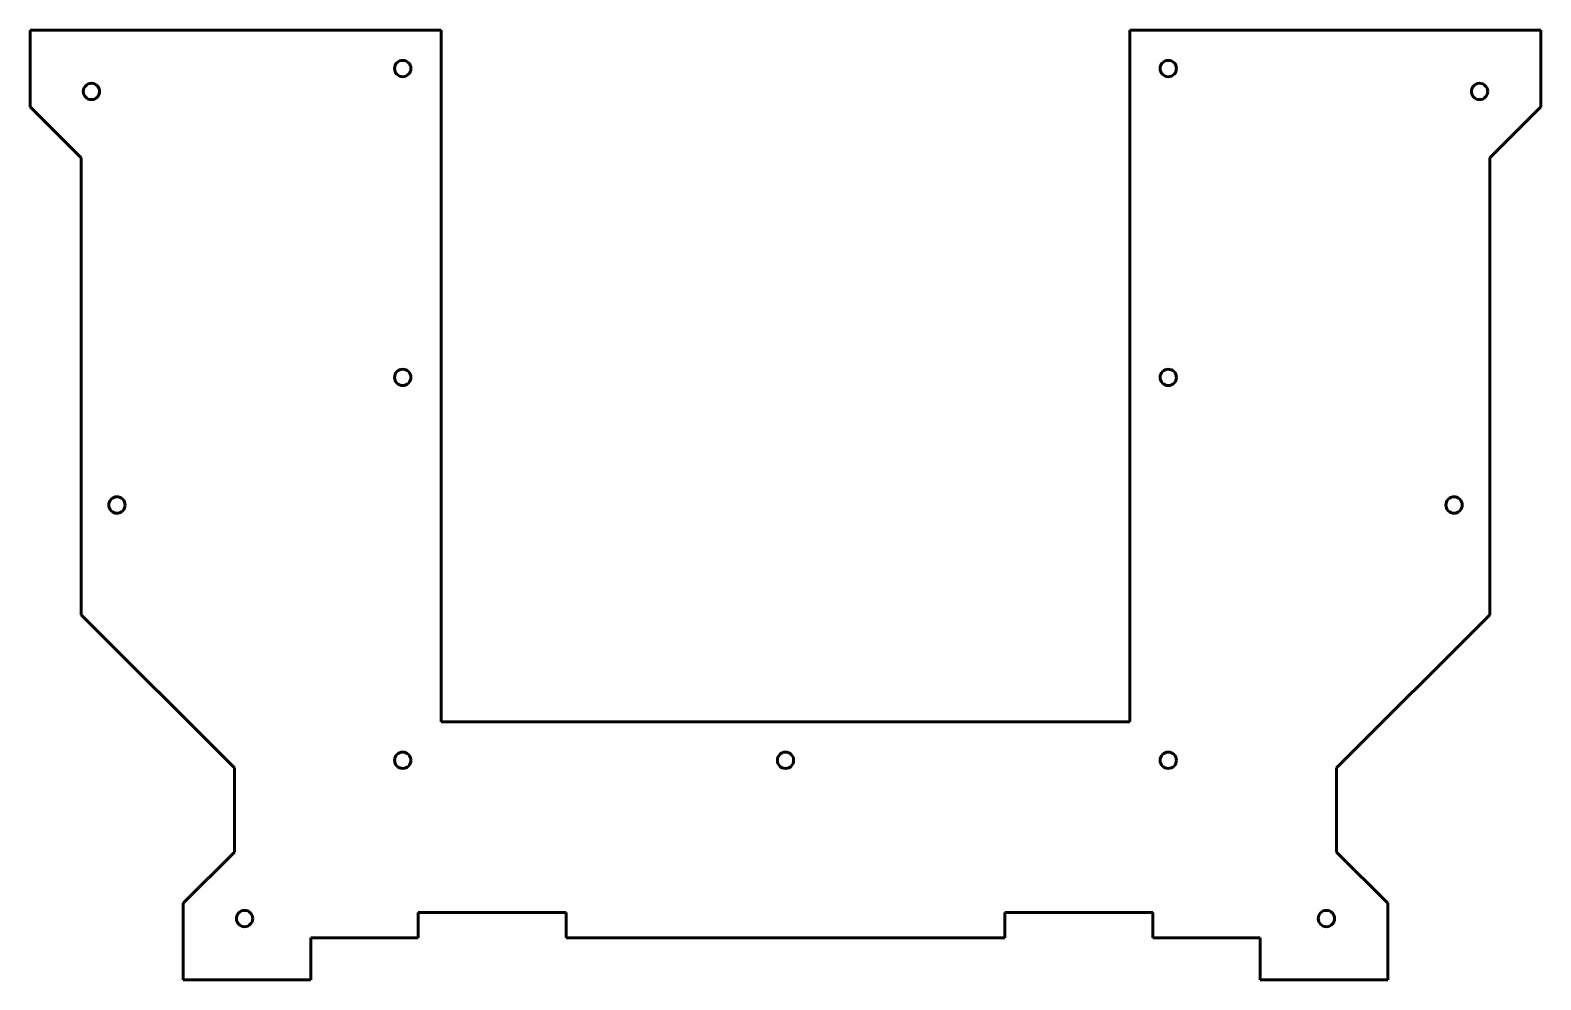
# Model space of a CAD drawing. Header units: millimetres. Extents: x -148 to 148, y -93 to 93.
import ezdxf

# ---------------------------------------------------------------- set-up
doc = ezdxf.new("R2010")
doc.units = ezdxf.units.MM
doc.header["$MEASUREMENT"] = 0

msp = doc.modelspace()

# ---------------------------------------------------------------- linework, layer by layer
at = {"color": 150, "lineweight": 60}
for points in [[(-148, 93), (-148, 93), (-67.5, 93), (-67.5, 93)], [(-148, 78), (-148, 78), (-148, 93), (-148, 93)], [(-67.5, -42.5), (-67.5, -42.5), (-67.5, 93), (-67.5, 93)], [(67.5, 93), (67.5, 93), (148, 93), (148, 93)], [(67.5, 93), (67.5, 93), (67.5, -42.5), (67.5, -42.5)], [(148, 93), (148, 93), (148, 78), (148, 78)], [(-138, 68), (-138, 68), (-148, 78), (-148, 78)], [(148, 78), (148, 78), (138, 68), (138, 68)], [(-138, -21.5), (-138, -21.5), (-138, 68), (-138, 68)], [(138, 68), (138, 68), (138, -21.5), (138, -21.5)], [(-108, -51.5), (-108, -51.5), (-138, -21.5), (-138, -21.5)], [(138, -21.5), (138, -21.5), (108, -51.5), (108, -51.5)], [(67.5, -42.5), (67.5, -42.5), (-67.5, -42.5), (-67.5, -42.5)], [(-108, -68), (-108, -68), (-108, -51.5), (-108, -51.5)], [(108, -51.5), (108, -51.5), (108, -68), (108, -68)], [(-118, -78), (-118, -78), (-108, -68), (-108, -68)], [(108, -68), (108, -68), (118, -78), (118, -78)], [(-118, -93), (-118, -93), (-118, -78), (-118, -78)], [(-43, -79.8), (-43, -79.8), (-72, -79.8), (-72, -79.8)], [(-72, -79.8), (-72, -79.8), (-72, -84.8), (-72, -84.8)], [(-43, -84.8), (-43, -84.8), (-43, -79.8), (-43, -79.8)], [(72, -79.8), (72, -79.8), (43, -79.8), (43, -79.8)], [(43, -79.8), (43, -79.8), (43, -84.8), (43, -84.8)], [(72, -84.8), (72, -84.8), (72, -79.8), (72, -79.8)], [(118, -78), (118, -78), (118, -93), (118, -93)], [(-93, -84.8), (-93, -84.8), (-93, -93), (-93, -93)], [(-72, -84.8), (-72, -84.8), (-93, -84.8), (-93, -84.8)], [(43, -84.8), (43, -84.8), (-43, -84.8), (-43, -84.8)], [(93, -84.8), (93, -84.8), (72, -84.8), (72, -84.8)], [(93, -93), (93, -93), (93, -84.8), (93, -84.8)], [(-93, -93), (-93, -93), (-118, -93), (-118, -93)], [(118, -93), (118, -93), (93, -93), (93, -93)]]:
    msp.add_open_spline(points, degree=3, dxfattribs=at)
for points in [[(-73.4, 85.5), (-73.4, 86.3837), (-74.1163, 87.1), (-75, 87.1), (-75, 87.1), (-75.8837, 87.1), (-76.6, 86.3837), (-76.6, 85.5), (-76.6, 85.5), (-76.6, 84.6163), (-75.8837, 83.9), (-75, 83.9), (-75, 83.9), (-74.1164, 83.9), (-73.4, 84.6163), (-73.4, 85.5)], [(76.6, 85.5), (76.6, 86.3837), (75.8837, 87.1), (75, 87.1), (75, 87.1), (74.1163, 87.1), (73.4, 86.3837), (73.4, 85.5), (73.4, 85.5), (73.4, 84.6163), (74.1163, 83.9), (75, 83.9), (75, 83.9), (75.8836, 83.9), (76.6, 84.6163), (76.6, 85.5)], [(-134.4, 81), (-134.4, 81.8837), (-135.1163, 82.6), (-136, 82.6), (-136, 82.6), (-136.8837, 82.6), (-137.6, 81.8837), (-137.6, 81), (-137.6, 81), (-137.6, 80.1163), (-136.8837, 79.4), (-136, 79.4), (-136, 79.4), (-135.1164, 79.4), (-134.4, 80.1163), (-134.4, 81)], [(137.6, 81), (137.6, 81.8837), (136.8837, 82.6), (136, 82.6), (136, 82.6), (135.1163, 82.6), (134.4, 81.8837), (134.4, 81), (134.4, 81), (134.4, 80.1163), (135.1163, 79.4), (136, 79.4), (136, 79.4), (136.8836, 79.4), (137.6, 80.1163), (137.6, 81)], [(-73.4, 25), (-73.4, 25.8837), (-74.1163, 26.6), (-75, 26.6), (-75, 26.6), (-75.8837, 26.6), (-76.6, 25.8837), (-76.6, 25), (-76.6, 25), (-76.6, 24.1163), (-75.8837, 23.4), (-75, 23.4), (-75, 23.4), (-74.1164, 23.4), (-73.4, 24.1163), (-73.4, 25)], [(76.6, 25), (76.6, 25.8837), (75.8837, 26.6), (75, 26.6), (75, 26.6), (74.1163, 26.6), (73.4, 25.8837), (73.4, 25), (73.4, 25), (73.4, 24.1163), (74.1163, 23.4), (75, 23.4), (75, 23.4), (75.8836, 23.4), (76.6, 24.1163), (76.6, 25)], [(-129.4, 0), (-129.4, 0.8837), (-130.1163, 1.6), (-131, 1.6), (-131, 1.6), (-131.8837, 1.6), (-132.6, 0.8837), (-132.6, 0), (-132.6, 0), (-132.6, -0.8837), (-131.8837, -1.6), (-131, -1.6), (-131, -1.6), (-130.1164, -1.6), (-129.4, -0.8837), (-129.4, 0)], [(132.6, 0), (132.6, 0.8837), (131.8837, 1.6), (131, 1.6), (131, 1.6), (130.1163, 1.6), (129.4, 0.8837), (129.4, 0), (129.4, 0), (129.4, -0.8837), (130.1163, -1.6), (131, -1.6), (131, -1.6), (131.8836, -1.6), (132.6, -0.8837), (132.6, 0)], [(-73.4, -50), (-73.4, -49.1163), (-74.1163, -48.4), (-75, -48.4), (-75, -48.4), (-75.8837, -48.4), (-76.6, -49.1163), (-76.6, -50), (-76.6, -50), (-76.6, -50.8837), (-75.8837, -51.6), (-75, -51.6), (-75, -51.6), (-74.1164, -51.6), (-73.4, -50.8837), (-73.4, -50)], [(1.6, -50), (1.6, -49.1163), (0.8837, -48.4), (0, -48.4), (0, -48.4), (-0.8837, -48.4), (-1.6, -49.1163), (-1.6, -50), (-1.6, -50), (-1.6, -50.8837), (-0.8837, -51.6), (0, -51.6), (0, -51.6), (0.8836, -51.6), (1.6, -50.8837), (1.6, -50)], [(76.6, -50), (76.6, -49.1163), (75.8837, -48.4), (75, -48.4), (75, -48.4), (74.1163, -48.4), (73.4, -49.1163), (73.4, -50), (73.4, -50), (73.4, -50.8837), (74.1163, -51.6), (75, -51.6), (75, -51.6), (75.8836, -51.6), (76.6, -50.8837), (76.6, -50)], [(-104.4, -81), (-104.4, -80.1163), (-105.1163, -79.4), (-106, -79.4), (-106, -79.4), (-106.8837, -79.4), (-107.6, -80.1163), (-107.6, -81), (-107.6, -81), (-107.6, -81.8837), (-106.8837, -82.6), (-106, -82.6), (-106, -82.6), (-105.1164, -82.6), (-104.4, -81.8837), (-104.4, -81)], [(107.5981, -81.0011), (107.5981, -80.1174), (106.8817, -79.4011), (105.9981, -79.4011), (105.9981, -79.4011), (105.1144, -79.4011), (104.3981, -80.1174), (104.3981, -81.0011), (104.3981, -81.0011), (104.3981, -81.8848), (105.1144, -82.6011), (105.9981, -82.6011), (105.9981, -82.6011), (106.8817, -82.6011), (107.5981, -81.8848), (107.5981, -81.0011)]]:
    msp.add_open_spline(points, degree=3, knots=[0, 0, 0, 0, 0.2, 0.2, 0.2, 0.2, 0.4, 0.4, 0.4, 0.4, 0.6, 0.6, 0.6, 0.6, 1, 1, 1, 1], dxfattribs=at)

doc.saveas('drawing.dxf')
